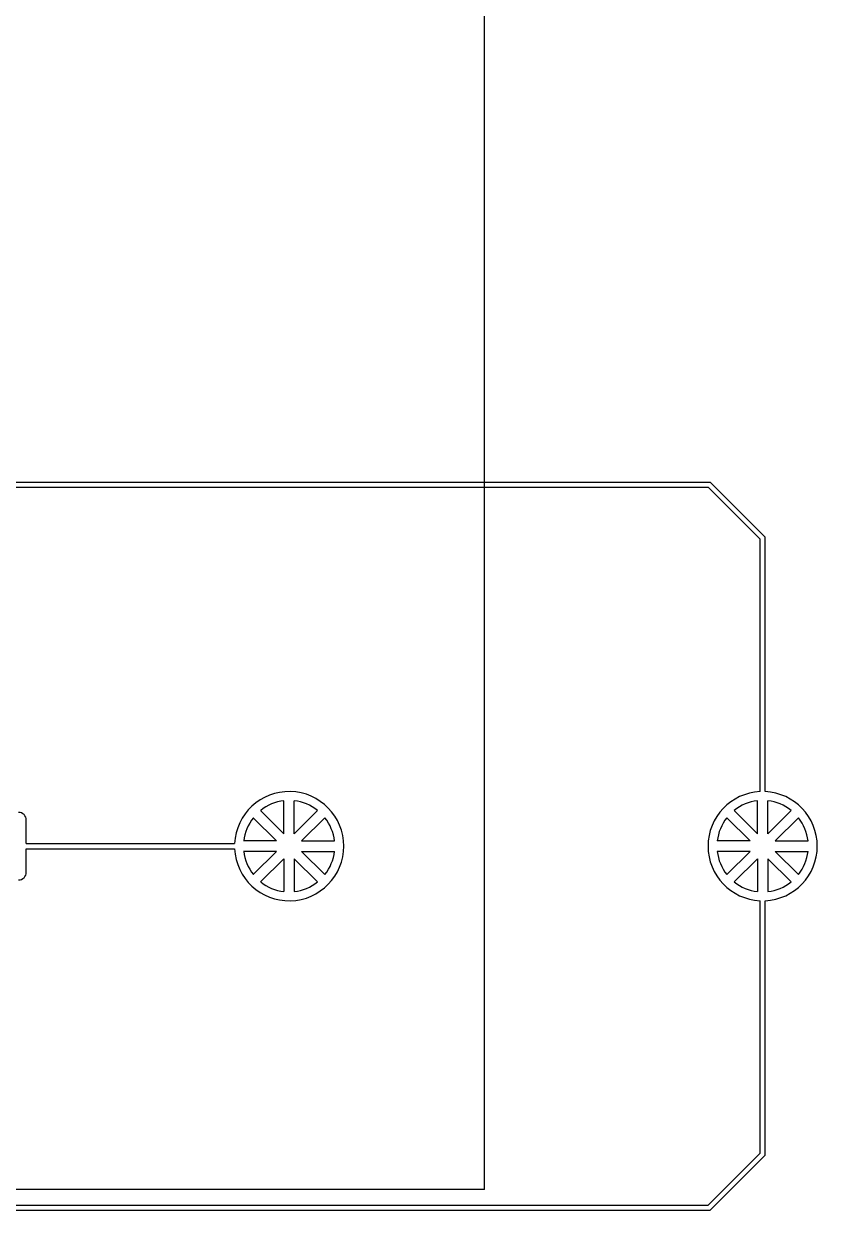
# Model space of a CAD drawing. Extents: x -119394 to 128420, y 74496 to 185496.
# Drawn here: x 47080 to 54705, y 109296 to 120702 of the extents above; entities that cross this region are included whole.
import ezdxf

# ---------------------------------------------------------------- set-up
doc = ezdxf.new("R2010")
doc.units = 13
doc.layers.add('CHROME', color=10, linetype='Continuous')
doc.layers.add('CL - Main', color=150, linetype='Continuous')

msp = doc.modelspace()

# ---------------------------------------------------------------- linework, layer by layer
for q in [(51507, 160496), (507, 109496)]:
    msp.add_line((51507, 109496), q)
at = {"layer": 'CHROME'}
for p, q in [((49580, 112916), (49580, 113232)), ((49680, 112916), (49680, 113232)), ((54130, 112916), (54130, 113232)), ((54230, 112916), (54230, 113232)), ((49509, 112846), (49286, 113069)), ((49580, 112916), (49356, 113140)), ((49680, 112916), (49903, 113140)), ((49750, 112846), (49974, 113069)), ((54059, 112846), (53836, 113069)), ((54130, 112916), (53906, 113140)), ((54230, 112916), (54453, 113140)), ((54300, 112846), (54524, 113069)), ((49509, 112846), (49193, 112846)), ((49750, 112846), (50066, 112846)), ((54059, 112846), (53743, 112846)), ((54300, 112846), (54616, 112846)), ((49509, 112746), (49193, 112746)), ((49509, 112746), (49286, 112523)), ((49750, 112746), (49974, 112523)), ((49750, 112746), (50066, 112746)), ((54059, 112746), (53743, 112746)), ((54059, 112746), (53836, 112523)), ((54300, 112746), (54524, 112523)), ((54300, 112746), (54616, 112746)), ((49580, 112675), (49356, 112452)), ((49580, 112675), (49580, 112359)), ((49680, 112675), (49903, 112452)), ((49680, 112675), (49680, 112359)), ((54130, 112675), (53906, 112452)), ((54130, 112675), (54130, 112359)), ((54230, 112675), (54453, 112452)), ((54230, 112675), (54230, 112359))]:
    msp.add_line(p, q, dxfattribs=at)
for centre, start, end in [((49630, 112796), 96.5242, 128.4758), ((49630, 112796), 51.5242, 83.4758), ((54180, 112796), 96.5242, 128.4758), ((54180, 112796), 51.5242, 83.4758), ((49630, 112796), 141.5242, 173.4758), ((49630, 112796), 6.5242, 38.4758), ((54180, 112796), 141.5242, 173.4758), ((54180, 112796), 6.5242, 38.4758), ((49630, 112796), 186.5242, 218.4758), ((49630, 112796), 321.5242, 353.4758), ((54180, 112796), 186.5242, 218.4758), ((54180, 112796), 321.5242, 353.4758), ((49630, 112796), 231.5242, 263.4758), ((49630, 112796), 276.5242, 308.4758), ((54180, 112796), 231.5242, 263.4758), ((54180, 112796), 276.5242, 308.4758)]:
    msp.add_arc(centre, 439, start, end, dxfattribs=at)
at = {"layer": 'CL - Main'}
for p, q in [((35247, 116296), (53675, 116296)), ((35297, 116246), (53655, 116246)), ((54155, 115746), (53655, 116246)), ((54205, 115767), (53675, 116296)), ((54155, 113320), (54155, 115746)), ((54205, 113320), (54205, 115767)), ((47105, 112821), (47105, 113046)), ((47105, 112821), (49105, 112821)), ((47105, 112546), (47105, 112771)), ((47105, 112771), (49105, 112771)), ((54155, 109846), (54155, 112271)), ((54205, 109825), (54205, 112271)), ((54155, 109846), (53655, 109346)), ((54205, 109825), (53675, 109296)), ((35247, 109296), (53675, 109296)), ((35297, 109346), (53655, 109346))]:
    msp.add_line(p, q, dxfattribs=at)
for centre, radius, start, end in [((49630, 112796), 525, 182.7294, 177.2706), ((54180, 112796), 525, 92.7294, 267.2706), ((54180, 112796), 525, 272.7294, 87.2706), ((47030, 113046), 75, 0, 90), ((47030, 112546), 75, 270, 0)]:
    msp.add_arc(centre, radius, start, end, dxfattribs=at)

doc.saveas('drawing.dxf')
